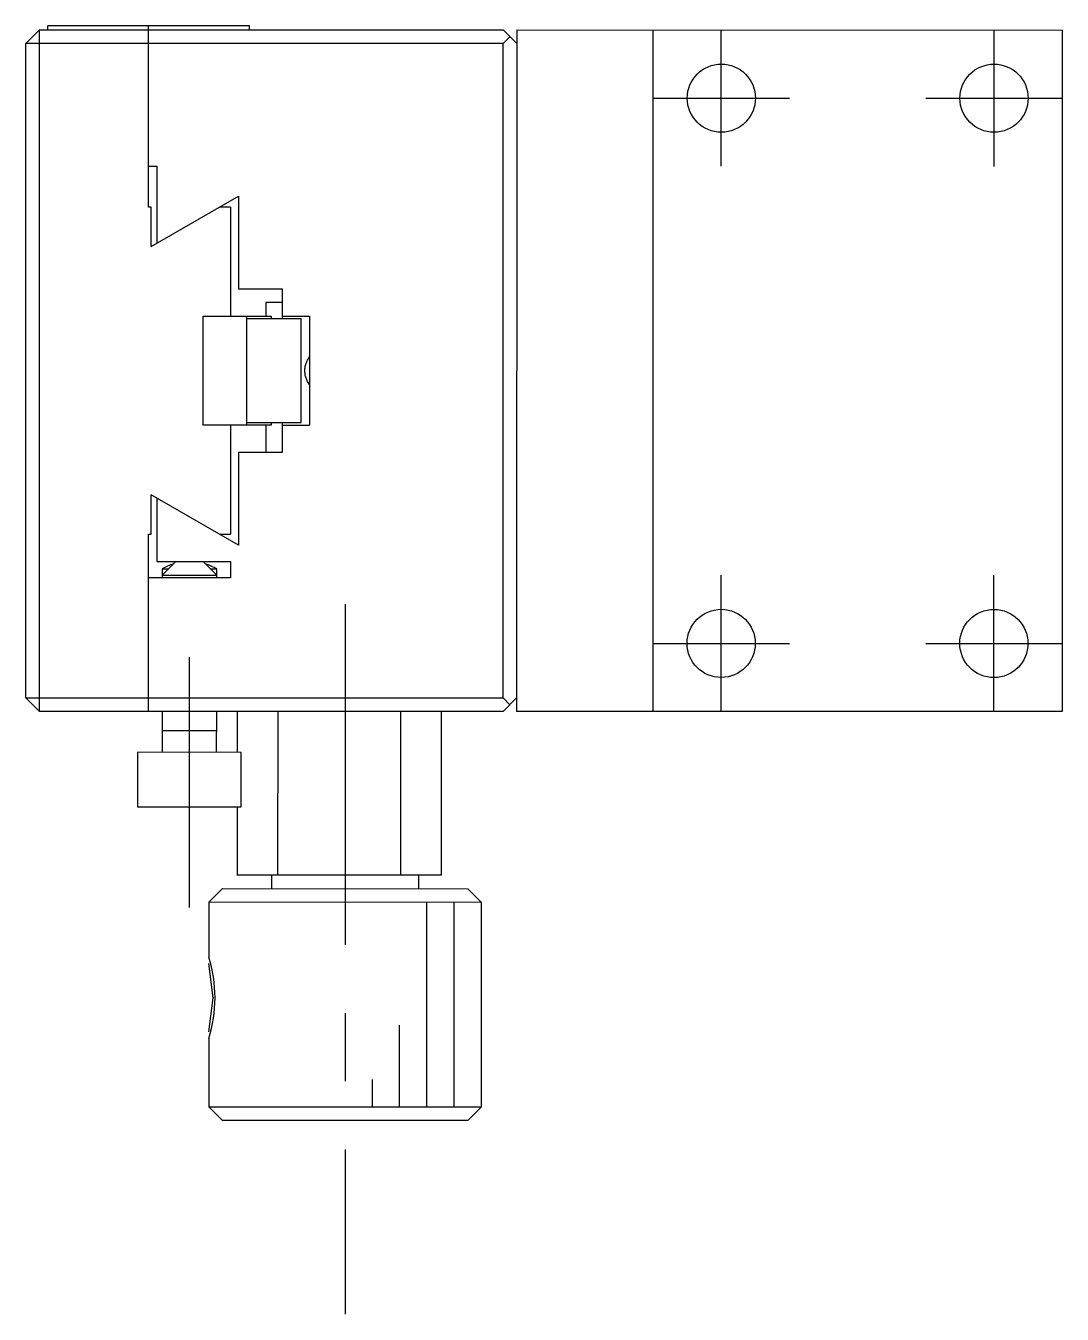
# Model space of a CAD drawing. Extents: x 166 to 392, y 15 to 196.
# Drawn here: x 231.52 to 269.53, y 89.49 to 136.75 of the extents above; entities that cross this region are included whole.
import ezdxf

# ---------------------------------------------------------------- set-up
doc = ezdxf.new("R2010")
doc.units = 0
doc.header["$LTSCALE"] = 10
doc.linetypes.add('CENTER', pattern=[2, 1.25, -0.25, 0.25, -0.25])
doc.layers.get('0').update_dxf_attribs({"linetype": 'CONTINUOUS'})
doc.layers.add('CENTER', color=1, linetype='CENTER')

msp = doc.modelspace()

# ---------------------------------------------------------------- linework, layer by layer
at = {"color": 7, "linetype": 'CONTINUOUS'}
for p, q in [((231.527375, 136.103873), (232.027485, 136.603762)), ((232.02195, 111.603763), (232.02745, 136.603762)), ((232.027485, 136.603763), (249.027485, 136.599998)), ((232.327485, 136.603696), (232.327519, 136.753696)), ((239.727518, 136.752058), (232.327519, 136.753696)), ((236.026055, 130.102877), (236.027518, 136.752877)), ((239.727485, 136.602057), (239.727518, 136.752057)), ((249.527374, 136.099887), (249.027486, 136.599999)), ((249.527485, 136.599887), (249.521949, 111.599888)), ((249.527485, 136.599887), (269.527484, 136.595459)), ((254.521949, 111.598781), (254.527485, 136.59878)), ((269.527484, 136.595459), (269.521949, 111.595459)), ((249.027374, 136.099998), (249.27743, 136.349943)), ((231.522061, 112.103874), (231.527375, 136.103873)), ((249.027374, 136.099998), (231.527375, 136.103874)), ((249.02206, 112.099999), (249.027374, 136.099998)), ((236.026378, 131.602877), (236.326378, 131.60281)), ((236.326378, 131.60281), (236.325751, 128.768836)), ((236.125724, 128.653411), (239.326134, 130.500222)), ((239.326134, 130.500222), (239.325382, 127.102146)), ((236.126046, 130.102855), (236.026046, 130.102877)), ((236.125725, 128.65341), (236.126046, 130.102855)), ((239.026046, 130.102212), (238.636558, 130.102299)), ((239.026046, 130.102212), (239.02516, 126.102212)), ((239.325382, 127.102146), (240.925382, 127.101792)), ((240.92538, 127.101792), (240.925138, 126.001792)), ((240.329903, 126.601924), (240.329792, 126.101924)), ((240.925271, 126.601792), (240.329903, 126.601924)), ((238.024275, 122.102434), (238.02516, 126.102434)), ((238.02516, 126.102434), (240.52516, 126.101879)), ((239.624275, 122.10208), (239.62516, 126.10208)), ((241.625138, 126.001637), (239.625138, 126.00208)), ((240.52516, 126.10188), (240.525138, 126.00188)), ((240.92516, 126.101792), (241.92516, 126.10157)), ((241.624296, 122.201637), (241.625138, 126.001637)), ((241.92516, 126.10157), (241.924274, 122.10157)), ((241.772322, 124.269657), (241.780136, 124.303404)), ((241.780136, 124.303404), (241.789337, 124.336746)), ((241.789337, 124.336746), (241.799889, 124.36959)), ((241.799889, 124.36959), (241.811305, 124.400705)), ((241.811305, 124.400705), (241.82393, 124.431316)), ((241.82393, 124.431316), (241.837718, 124.461358)), ((241.837718, 124.461358), (241.852623, 124.490767)), ((241.852623, 124.490767), (241.874779, 124.529948)), ((241.874779, 124.529948), (241.898892, 124.567879)), ((241.898892, 124.567879), (241.924829, 124.604447)), ((241.754875, 124.101608), (241.755577, 124.135255)), ((241.75561, 124.066826), (241.754875, 124.101608)), ((241.755577, 124.135255), (241.757662, 124.168868)), ((241.757822, 124.032081), (241.75561, 124.066826)), ((241.757662, 124.168868), (241.761117, 124.202349)), ((241.761498, 123.99748), (241.757822, 124.032081)), ((241.761117, 124.202349), (241.765931, 124.235602)), ((241.766625, 123.963132), (241.761498, 123.99748)), ((241.765931, 124.235602), (241.772322, 124.269657)), ((241.772971, 123.930121), (241.766625, 123.963132)), ((241.780655, 123.897409), (241.772971, 123.930121)), ((241.789643, 123.86508), (241.780655, 123.897409)), ((241.799903, 123.833222), (241.789643, 123.86508)), ((241.811607, 123.801374), (241.799903, 123.833222)), ((241.824577, 123.770055), (241.811607, 123.801374)), ((241.838764, 123.739333), (241.824577, 123.770055)), ((241.854119, 123.709279), (241.838764, 123.739333)), ((241.875805, 123.671194), (241.854119, 123.709279)), ((241.899342, 123.634298), (241.875805, 123.671194)), ((241.924606, 123.598693), (241.899342, 123.634298)), ((240.524275, 122.101881), (238.024275, 122.102434)), ((239.024275, 122.102213), (239.023389, 118.102213)), ((239.624297, 122.20208), (241.624297, 122.201637)), ((240.328907, 122.101924), (240.328685, 121.101924)), ((240.524297, 122.20188), (240.524275, 122.10188)), ((240.924297, 122.201792), (240.924055, 121.101792)), ((240.924275, 122.101792), (241.924274, 122.10157)), ((239.324053, 121.102146), (239.323301, 117.70407)), ((240.924053, 121.101792), (239.324053, 121.102146)), ((236.123389, 118.102855), (236.12371, 119.552299)), ((239.323301, 117.70407), (236.12371, 119.552299)), ((236.323684, 119.436785), (236.323168, 117.102811)), ((236.02195, 111.602877), (236.02338, 118.102877)), ((236.023389, 118.102877), (236.123389, 118.102855)), ((238.633901, 118.102299), (239.023389, 118.102213)), ((236.323168, 117.102811), (239.023167, 117.102213)), ((236.523108, 116.834817), (236.523035, 116.502786)), ((237.023167, 117.102656), (236.523057, 116.602766)), ((236.523103, 116.834817), (236.755159, 116.834766)), ((238.523057, 116.602323), (238.023167, 117.102434)), ((238.291057, 116.834426), (238.523113, 116.834374)), ((238.523035, 116.502343), (238.523108, 116.834374)), ((239.023167, 117.102213), (239.023035, 116.502213)), ((239.023035, 116.502211), (236.023035, 116.502877)), ((236.523057, 116.602766), (238.523057, 116.602323)), ((232.02195, 111.603763), (231.522061, 112.103874)), ((231.522061, 112.103873), (249.02206, 112.099999)), ((249.02195, 111.599998), (249.52206, 112.099888)), ((249.272005, 111.849943), (249.02206, 112.099999)), ((249.021949, 111.599999), (232.02195, 111.603763)), ((236.521935, 111.602747), (236.521635, 110.102766)), ((238.521618, 110.102324), (238.52195, 111.602304)), ((239.27195, 111.602157), (239.271617, 110.102158)), ((240.770621, 105.601825), (240.77195, 111.601825)), ((245.270621, 105.600829), (245.271949, 111.600829)), ((246.770621, 105.600497), (246.771949, 111.600497)), ((269.521949, 111.595459), (249.521949, 111.599888)), ((236.52179, 110.902767), (238.5218, 110.902324)), ((235.621618, 110.102966), (235.621175, 108.102966)), ((239.421617, 110.102123), (235.621618, 110.102966)), ((239.421175, 108.102124), (239.421617, 110.102124)), ((235.621175, 108.102966), (239.421175, 108.102124)), ((239.271175, 108.102158), (239.270621, 105.602158)), ((246.770621, 105.600497), (239.270621, 105.602157)), ((240.532753, 105.601878), (240.532642, 105.101878)), ((245.932642, 105.100682), (245.932753, 105.600682)), ((238.732642, 105.102277), (238.232532, 104.602387)), ((238.732642, 105.102277), (247.732642, 105.100284)), ((248.232531, 104.600173), (247.732642, 105.100284)), ((238.232089, 104.602387), (238.232089, 102.601421)), ((248.232531, 104.600173), (238.232532, 104.602387)), ((248.230871, 97.100173), (248.232531, 104.600173)), ((238.390528, 101.102352), (238.232033, 102.352388)), ((238.23148, 99.852388), (238.390528, 101.102352)), ((238.390508, 101.117282), (238.390525, 101.098441)), ((238.231425, 99.602393), (238.230871, 97.102388)), ((238.230871, 97.102388), (248.230871, 97.100173)), ((238.230871, 97.102388), (238.73076, 96.602277)), ((247.73076, 96.600284), (248.230871, 97.100173)), ((247.73076, 96.600284), (238.73076, 96.602277))]:
    msp.add_line(p, q, dxfattribs=at)
at = {"color": 3, "linetype": 'CONTINUOUS'}
for p, q in [((246.230871, 97.100616), (246.232531, 104.600616)), ((247.230871, 97.100395), (247.232531, 104.600395)), ((238.232089, 102.602383), (238.231425, 102.602383)), ((245.230871, 97.100838), (245.231535, 100.100838)), ((244.230871, 97.101059), (244.231092, 98.101059))]:
    msp.add_line(p, q, dxfattribs=at)
at = {"color": 7, "linetype": 'CONTINUOUS'}
for centre in [(257.026931, 134.098227), (267.026931, 134.096012), (257.022503, 114.098227), (267.022502, 114.096013)]:
    msp.add_circle(centre, 1.25, dxfattribs=at)
for start, end in [(107.101747, 119.987313), (59.987313, 72.87288)]:
    msp.add_arc((237.522725, 115.102545), 2, start, end, dxfattribs=at)
at = {"color": 3, "linetype": 'CONTINUOUS'}
msp.add_arc((233.460426, 101.103444), 5.001558, 342.535384, 17.439243, dxfattribs=at)
at = {"layer": 'CENTER', "color": 1, "linetype": 'CENTER'}
for p, q in [((257.026931, 131.598227), (257.026931, 136.598227)), ((267.026931, 131.596012), (267.026931, 136.596012)), ((254.526931, 134.098227), (259.526931, 134.098227)), ((264.526931, 134.096012), (269.526931, 134.096012)), ((257.022503, 111.598227), (257.022503, 116.598227)), ((267.022502, 111.596013), (267.022502, 116.596013)), ((243.234953, 115.537351), (243.229186, 89.491564)), ((254.522503, 114.098227), (259.522503, 114.098227)), ((264.522502, 114.096013), (269.522502, 114.096013)), ((237.520358, 104.414924), (237.522391, 113.593899))]:
    msp.add_line(p, q, dxfattribs=at)

doc.saveas('drawing.dxf')
